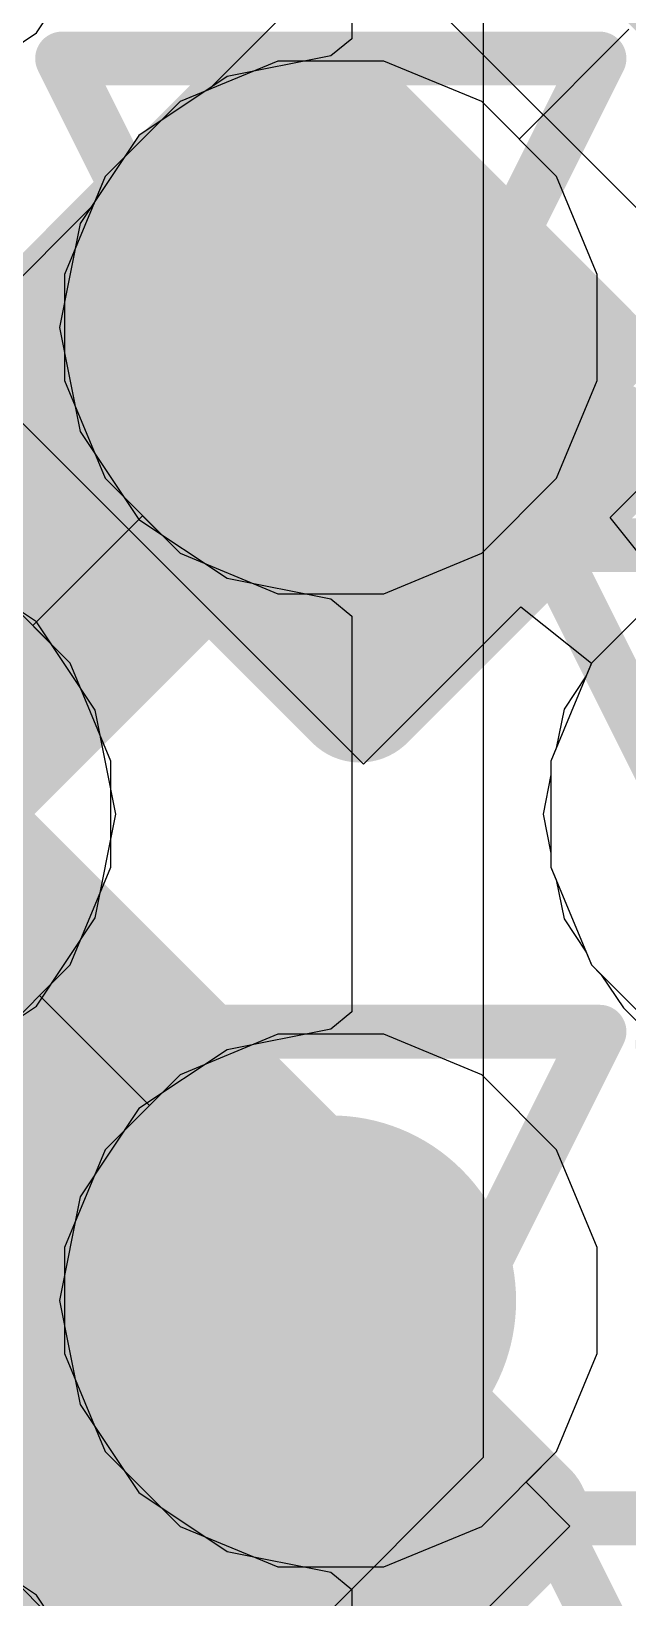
# Model space of a CAD drawing. Header units: inches. Extents: x -6 to 283, y -12 to 154.
# Drawn here: x 54.584 to 55.148, y 9.834 to 11.313 of the extents above; entities that cross this region are included whole.
import ezdxf

# ---------------------------------------------------------------- set-up
doc = ezdxf.new("R2010")
doc.units = ezdxf.units.IN
for name, color, linetype in [('Bottom Layer', 5, 'Continuous'), ('Bottom Overlay', 54, 'Continuous'), ('Bottom Paste', 16, 'Continuous'), ('Bottom Solder', 6, 'Continuous'), ('Drill Drawing', 1, 'Continuous'), ('GND-1', 16, 'Continuous'), ('GND-2', 90, 'Continuous'), ('GND-3', 216, 'Continuous'), ('GND-4', 54, 'Continuous'), ('PWR-1', 156, 'Continuous'), ('PWR-2', 130, 'Continuous'), ('Signal L1', 76, 'Continuous'), ('Signal L2', 6, 'Continuous'), ('Top Layer', 1, 'Continuous'), ('Top Paste', 8, 'Continuous'), ('Top Solder', 216, 'Continuous'), ('Via Holes', 16, 'Continuous')]:
    doc.layers.add(name, color=color, linetype=linetype)

# ---------------------------------------------------------------- blocks, each defined once
blk = doc.blocks.new('BGA_565_15_5_14_4__57')
at = {"layer": 'Top Layer'}
h = blk.add_hatch(color=1, dxfattribs=at)
edge = h.paths.add_edge_path()
edge.add_arc((-1.625, -0.975), 0.125, 0, 360)
h = blk.add_hatch(color=1, dxfattribs=at)
edge = h.paths.add_edge_path()
edge.add_arc((-2.275, -1.625), 0.125, 0, 360)
at = {"layer": 'Top Paste'}
h = blk.add_hatch(color=8, dxfattribs=at)
edge = h.paths.add_edge_path()
edge.add_arc((-1.625, -0.975), 0.125, 0, 360)
h = blk.add_hatch(color=8, dxfattribs=at)
edge = h.paths.add_edge_path()
edge.add_arc((-2.275, -1.625), 0.125, 0, 360)
at = {"layer": 'Top Solder'}
h = blk.add_hatch(color=216, dxfattribs=at)
edge = h.paths.add_edge_path()
edge.add_arc((-1.625, -0.975), 0.175, 0, 360)
h = blk.add_hatch(color=216, dxfattribs=at)
edge = h.paths.add_edge_path()
edge.add_arc((-2.275, -1.625), 0.175, 0, 360)
blk = doc.blocks.new('CAP_0201_B_342')
at = {"layer": 'Bottom Layer'}
for points in [[(-0.45, 0.15), (-0.15, 0.15), (-0.15, -0.15), (-0.45, -0.15)], [(0.15, 0.15), (0.45, 0.15), (0.45, -0.15), (0.15, -0.15)]]:
    blk.add_hatch(color=5, dxfattribs=at).paths.add_polyline_path(points)
at = {"layer": 'Bottom Paste'}
for points in [[(-0.45, 0.15), (-0.15, 0.15), (-0.15, -0.15), (-0.45, -0.15)], [(0.15, 0.15), (0.45, 0.15), (0.45, -0.15), (0.15, -0.15)]]:
    blk.add_hatch(color=16, dxfattribs=at).paths.add_polyline_path(points)
at = {"layer": 'Bottom Solder'}
for points in [[(-0.505, 0.205), (-0.095, 0.205), (-0.095, -0.205), (-0.505, -0.205)], [(0.095, 0.205), (0.505, 0.205), (0.505, -0.205), (0.095, -0.205)]]:
    blk.add_hatch(color=6, dxfattribs=at).paths.add_polyline_path(points)
at = {"layer": 'Bottom Overlay'}
for points in [[(-0.2032, 0.2286, 0.127, 0.127, 0), (-0.5334, 0.2286, 0.127, 0.127, 0)], [(-0.5334, -0.2286, 0.127, 0.127, 0), (-0.5334, 0.2286, 0.127, 0.127, 0)], [(0.5334, 0.2286, 0.127, 0.127, 0), (0.2032, 0.2286, 0.127, 0.127, 0)], [(0.5334, -0.2286, 0.127, 0.127, 0), (0.5334, 0.2286, 0.127, 0.127, 0)], [(-0.2032, -0.2286, 0.127, 0.127, 0), (-0.5334, -0.2286, 0.127, 0.127, 0)], [(0.5334, -0.2286, 0.127, 0.127, 0), (0.2032, -0.2286, 0.127, 0.127, 0)]]:
    blk.add_lwpolyline(points, format="xyseb", dxfattribs=at)
for points in [[(-0.5651, 0.2286, 0.0635, 0.0635, 1), (-0.5016, 0.2286, 0.0635, 0.0635, 1)], [(-0.5651, 0.2286, 0.0635, 0.0635, 1), (-0.5016, 0.2286, 0.0635, 0.0635, 1)], [(-0.2349, 0.2286, 0.0635, 0.0635, 1), (-0.1714, 0.2286, 0.0635, 0.0635, 1)], [(0.1714, 0.2286, 0.0635, 0.0635, 1), (0.2349, 0.2286, 0.0635, 0.0635, 1)], [(0.5016, 0.2286, 0.0635, 0.0635, 1), (0.5651, 0.2286, 0.0635, 0.0635, 1)], [(0.5016, 0.2286, 0.0635, 0.0635, 1), (0.5651, 0.2286, 0.0635, 0.0635, 1)], [(-0.5651, -0.2286, 0.0635, 0.0635, 1), (-0.5016, -0.2286, 0.0635, 0.0635, 1)], [(-0.5651, -0.2286, 0.0635, 0.0635, 1), (-0.5016, -0.2286, 0.0635, 0.0635, 1)], [(-0.2349, -0.2286, 0.0635, 0.0635, 1), (-0.1714, -0.2286, 0.0635, 0.0635, 1)], [(0.1714, -0.2286, 0.0635, 0.0635, 1), (0.2349, -0.2286, 0.0635, 0.0635, 1)], [(0.5016, -0.2286, 0.0635, 0.0635, 1), (0.5651, -0.2286, 0.0635, 0.0635, 1)], [(0.5016, -0.2286, 0.0635, 0.0635, 1), (0.5651, -0.2286, 0.0635, 0.0635, 1)]]:
    blk.add_lwpolyline(points, format="xyseb", close=True, dxfattribs=at)
blk = doc.blocks.new('C___0603_B_380')
at = {"layer": 'Bottom Layer'}
blk.add_hatch(color=5, dxfattribs=at).paths.add_polyline_path([(0.381, -0.4445), (0.381, 0.4445), (1.143, 0.4445), (1.143, -0.4445)])
at = {"layer": 'Bottom Paste'}
blk.add_hatch(color=16, dxfattribs=at).paths.add_polyline_path([(0.381, -0.4445), (0.381, 0.4445), (1.143, 0.4445), (1.143, -0.4445)])
at = {"layer": 'Bottom Solder'}
blk.add_hatch(color=6, dxfattribs=at).paths.add_polyline_path([(0.321, -0.5045), (0.321, 0.5045), (1.203, 0.5045), (1.203, -0.5045)])
at = {"layer": 'Bottom Overlay'}
for points in [[(1.2446, 0.5334, 0.127, 0.127, 0), (1.2446, -0.5334, 0.127, 0.127, 0)], [(0.4572, -0.5334, 0.127, 0.127, 0), (1.2446, -0.5334, 0.127, 0.127, 0)]]:
    blk.add_lwpolyline(points, format="xyseb", dxfattribs=at)
blk.add_lwpolyline([(1.2128, -0.5334, 0.0635, 0.0635, 1), (1.2764, -0.5334, 0.0635, 0.0635, 1)], format="xyseb", close=True, dxfattribs=at)
blk.add_lwpolyline([(1.2128, -0.5334, 0.0635, 0.0635, 1), (1.2764, -0.5334, 0.0635, 0.0635, 1)], format="xyseb", close=True, dxfattribs=at)
blk = doc.blocks.new('CAP_0201_B_396')
at = {"layer": 'Bottom Layer'}
for points in [[(-0.45, 0.15), (-0.15, 0.15), (-0.15, -0.15), (-0.45, -0.15)], [(0.15, 0.15), (0.45, 0.15), (0.45, -0.15), (0.15, -0.15)]]:
    blk.add_hatch(color=5, dxfattribs=at).paths.add_polyline_path(points)
at = {"layer": 'Bottom Paste'}
for points in [[(-0.45, 0.15), (-0.15, 0.15), (-0.15, -0.15), (-0.45, -0.15)], [(0.15, 0.15), (0.45, 0.15), (0.45, -0.15), (0.15, -0.15)]]:
    blk.add_hatch(color=16, dxfattribs=at).paths.add_polyline_path(points)
at = {"layer": 'Bottom Solder'}
for points in [[(-0.505, 0.205), (-0.095, 0.205), (-0.095, -0.205), (-0.505, -0.205)], [(0.095, 0.205), (0.505, 0.205), (0.505, -0.205), (0.095, -0.205)]]:
    blk.add_hatch(color=6, dxfattribs=at).paths.add_polyline_path(points)
at = {"layer": 'Bottom Overlay'}
for points in [[(-0.2032, 0.2286, 0.127, 0.127, 0), (-0.5334, 0.2286, 0.127, 0.127, 0)], [(-0.5334, -0.2286, 0.127, 0.127, 0), (-0.5334, 0.2286, 0.127, 0.127, 0)], [(0.5334, 0.2286, 0.127, 0.127, 0), (0.2032, 0.2286, 0.127, 0.127, 0)], [(0.5334, -0.2286, 0.127, 0.127, 0), (0.5334, 0.2286, 0.127, 0.127, 0)], [(-0.2032, -0.2286, 0.127, 0.127, 0), (-0.5334, -0.2286, 0.127, 0.127, 0)], [(0.5334, -0.2286, 0.127, 0.127, 0), (0.2032, -0.2286, 0.127, 0.127, 0)]]:
    blk.add_lwpolyline(points, format="xyseb", dxfattribs=at)
for points in [[(-0.5651, 0.2286, 0.0635, 0.0635, 1), (-0.5016, 0.2286, 0.0635, 0.0635, 1)], [(-0.5651, 0.2286, 0.0635, 0.0635, 1), (-0.5016, 0.2286, 0.0635, 0.0635, 1)], [(-0.2349, 0.2286, 0.0635, 0.0635, 1), (-0.1714, 0.2286, 0.0635, 0.0635, 1)], [(0.1714, 0.2286, 0.0635, 0.0635, 1), (0.2349, 0.2286, 0.0635, 0.0635, 1)], [(0.5016, 0.2286, 0.0635, 0.0635, 1), (0.5651, 0.2286, 0.0635, 0.0635, 1)], [(0.5016, 0.2286, 0.0635, 0.0635, 1), (0.5651, 0.2286, 0.0635, 0.0635, 1)], [(-0.5651, -0.2286, 0.0635, 0.0635, 1), (-0.5016, -0.2286, 0.0635, 0.0635, 1)], [(-0.5651, -0.2286, 0.0635, 0.0635, 1), (-0.5016, -0.2286, 0.0635, 0.0635, 1)], [(-0.2349, -0.2286, 0.0635, 0.0635, 1), (-0.1714, -0.2286, 0.0635, 0.0635, 1)], [(0.1714, -0.2286, 0.0635, 0.0635, 1), (0.2349, -0.2286, 0.0635, 0.0635, 1)], [(0.5016, -0.2286, 0.0635, 0.0635, 1), (0.5651, -0.2286, 0.0635, 0.0635, 1)], [(0.5016, -0.2286, 0.0635, 0.0635, 1), (0.5651, -0.2286, 0.0635, 0.0635, 1)]]:
    blk.add_lwpolyline(points, format="xyseb", close=True, dxfattribs=at)
blk = doc.blocks.new('CAP_0201_B_397')
at = {"layer": 'Bottom Layer'}
for points in [[(-0.45, 0.15), (-0.15, 0.15), (-0.15, -0.15), (-0.45, -0.15)], [(0.15, 0.15), (0.45, 0.15), (0.45, -0.15), (0.15, -0.15)]]:
    blk.add_hatch(color=5, dxfattribs=at).paths.add_polyline_path(points)
at = {"layer": 'Bottom Paste'}
for points in [[(-0.45, 0.15), (-0.15, 0.15), (-0.15, -0.15), (-0.45, -0.15)], [(0.15, 0.15), (0.45, 0.15), (0.45, -0.15), (0.15, -0.15)]]:
    blk.add_hatch(color=16, dxfattribs=at).paths.add_polyline_path(points)
at = {"layer": 'Bottom Solder'}
for points in [[(-0.505, 0.205), (-0.095, 0.205), (-0.095, -0.205), (-0.505, -0.205)], [(0.095, 0.205), (0.505, 0.205), (0.505, -0.205), (0.095, -0.205)]]:
    blk.add_hatch(color=6, dxfattribs=at).paths.add_polyline_path(points)
at = {"layer": 'Bottom Overlay'}
for points in [[(-0.2032, 0.2286, 0.127, 0.127, 0), (-0.5334, 0.2286, 0.127, 0.127, 0)], [(-0.5334, -0.2286, 0.127, 0.127, 0), (-0.5334, 0.2286, 0.127, 0.127, 0)], [(0.5334, 0.2286, 0.127, 0.127, 0), (0.2032, 0.2286, 0.127, 0.127, 0)], [(0.5334, -0.2286, 0.127, 0.127, 0), (0.5334, 0.2286, 0.127, 0.127, 0)], [(-0.2032, -0.2286, 0.127, 0.127, 0), (-0.5334, -0.2286, 0.127, 0.127, 0)], [(0.5334, -0.2286, 0.127, 0.127, 0), (0.2032, -0.2286, 0.127, 0.127, 0)]]:
    blk.add_lwpolyline(points, format="xyseb", dxfattribs=at)
for points in [[(-0.5651, 0.2286, 0.0635, 0.0635, 1), (-0.5016, 0.2286, 0.0635, 0.0635, 1)], [(-0.5651, 0.2286, 0.0635, 0.0635, 1), (-0.5016, 0.2286, 0.0635, 0.0635, 1)], [(-0.235, 0.2286, 0.0635, 0.0635, 1), (-0.1715, 0.2286, 0.0635, 0.0635, 1)], [(0.1714, 0.2286, 0.0635, 0.0635, 1), (0.2349, 0.2286, 0.0635, 0.0635, 1)], [(0.5016, 0.2286, 0.0635, 0.0635, 1), (0.5651, 0.2286, 0.0635, 0.0635, 1)], [(0.5016, 0.2286, 0.0635, 0.0635, 1), (0.5651, 0.2286, 0.0635, 0.0635, 1)], [(-0.5651, -0.2286, 0.0635, 0.0635, 1), (-0.5016, -0.2286, 0.0635, 0.0635, 1)], [(-0.5651, -0.2286, 0.0635, 0.0635, 1), (-0.5016, -0.2286, 0.0635, 0.0635, 1)], [(-0.235, -0.2286, 0.0635, 0.0635, 1), (-0.1715, -0.2286, 0.0635, 0.0635, 1)], [(0.1714, -0.2286, 0.0635, 0.0635, 1), (0.2349, -0.2286, 0.0635, 0.0635, 1)], [(0.5016, -0.2286, 0.0635, 0.0635, 1), (0.5651, -0.2286, 0.0635, 0.0635, 1)], [(0.5016, -0.2286, 0.0635, 0.0635, 1), (0.5651, -0.2286, 0.0635, 0.0635, 1)]]:
    blk.add_lwpolyline(points, format="xyseb", close=True, dxfattribs=at)

msp = doc.modelspace()

# ---------------------------------------------------------------- hatches: boundary and pattern name
at = {"layer": 'Bottom Layer'}
h = msp.add_hatch(color=5, dxfattribs=at)
edge = h.paths.add_edge_path()
edge.add_arc((54.8674, 11.0337), 0.15, 0, 360)
h = msp.add_hatch(color=5, dxfattribs=at)
edge = h.paths.add_edge_path()
edge.add_arc((54.8674, 10.1145), 0.15, 0, 360)
at = {"layer": 'GND-1'}
h = msp.add_hatch(color=16, dxfattribs=at)
edge = h.paths.add_edge_path()
edge.add_arc((54.8674, 11.0337), 0.15, 0, 360)
h = msp.add_hatch(color=16, dxfattribs=at)
edge = h.paths.add_edge_path()
edge.add_arc((54.8674, 10.1145), 0.15, 0, 360)
at = {"layer": 'GND-2'}
h = msp.add_hatch(color=90, dxfattribs=at)
edge = h.paths.add_edge_path()
edge.add_arc((54.8674, 11.0337), 0.15, 0, 360)
h = msp.add_hatch(color=90, dxfattribs=at)
edge = h.paths.add_edge_path()
edge.add_arc((54.8674, 10.1145), 0.15, 0, 360)
at = {"layer": 'GND-3'}
h = msp.add_hatch(color=216, dxfattribs=at)
edge = h.paths.add_edge_path()
edge.add_arc((54.8674, 11.0337), 0.15, 0, 360)
h = msp.add_hatch(color=216, dxfattribs=at)
edge = h.paths.add_edge_path()
edge.add_arc((54.8674, 10.1145), 0.15, 0, 360)
at = {"layer": 'GND-4'}
h = msp.add_hatch(color=54, dxfattribs=at)
edge = h.paths.add_edge_path()
edge.add_arc((54.8674, 11.0337), 0.15, 0, 360)
h = msp.add_hatch(color=54, dxfattribs=at)
edge = h.paths.add_edge_path()
edge.add_arc((54.8674, 10.1145), 0.15, 0, 360)
at = {"layer": 'PWR-1'}
h = msp.add_hatch(color=156, dxfattribs=at)
edge = h.paths.add_edge_path()
edge.add_arc((54.8674, 11.0337), 0.15, 0, 360)
h = msp.add_hatch(color=156, dxfattribs=at)
edge = h.paths.add_edge_path()
edge.add_arc((54.8674, 10.1145), 0.15, 0, 360)
at = {"layer": 'PWR-2'}
h = msp.add_hatch(color=130, dxfattribs=at)
edge = h.paths.add_edge_path()
edge.add_arc((54.8674, 11.0337), 0.15, 0, 360)
h = msp.add_hatch(color=130, dxfattribs=at)
edge = h.paths.add_edge_path()
edge.add_arc((54.8674, 10.1145), 0.15, 0, 360)
at = {"layer": 'Signal L1'}
h = msp.add_hatch(color=76, dxfattribs=at)
edge = h.paths.add_edge_path()
edge.add_arc((54.8674, 11.0337), 0.15, 0, 360)
h = msp.add_hatch(color=76, dxfattribs=at)
edge = h.paths.add_edge_path()
edge.add_arc((54.8674, 10.1145), 0.15, 0, 360)
at = {"layer": 'Signal L2'}
h = msp.add_hatch(color=6, dxfattribs=at)
edge = h.paths.add_edge_path()
edge.add_arc((54.8674, 11.0337), 0.15, 0, 360)
h = msp.add_hatch(color=6, dxfattribs=at)
edge = h.paths.add_edge_path()
edge.add_arc((54.8674, 10.1145), 0.15, 0, 360)
at = {"layer": 'Top Layer'}
h = msp.add_hatch(color=1, dxfattribs=at)
edge = h.paths.add_edge_path()
edge.add_arc((54.8674, 11.0337), 0.15, 0, 360)
h = msp.add_hatch(color=1, dxfattribs=at)
edge = h.paths.add_edge_path()
edge.add_arc((54.8674, 10.1145), 0.15, 0, 360)
at = {"layer": 'Via Holes'}
h = msp.add_hatch(color=7, dxfattribs=at)
edge = h.paths.add_edge_path()
edge.add_arc((54.8674, 11.0337), 0.075, 0, 360)
h = msp.add_hatch(color=7, dxfattribs=at)
edge = h.paths.add_edge_path()
edge.add_arc((54.8674, 10.1145), 0.075, 0, 360)

# ---------------------------------------------------------------- linework, layer by layer
at = {"layer": 'Bottom Layer'}
for p, q in [((54.8982, 11.4046), (54.7517, 11.2581)), ((55.2899, 11.0128), (54.8982, 11.4046)), ((54.7249, 11.247), (54.6541, 11.1762)), ((54.7517, 11.2581), (54.7249, 11.247)), ((54.6541, 11.1762), (54.643, 11.1494)), ((54.643, 11.1494), (54.5064, 11.0128)), ((54.5064, 11.0128), (54.8982, 10.6211)), ((55.1313, 10.8542), (55.2899, 11.0128)), ((55.1845, 10.7874), (55.1313, 10.8542)), ((54.6211, 10.7166), (54.5503, 10.7874)), ((54.8982, 10.6211), (55.0469, 10.7698)), ((55.0469, 10.7698), (55.1138, 10.7166)), ((54.6594, 10.6241), (54.6211, 10.7166)), ((55.1138, 10.7166), (55.1088, 10.7046)), ((55.1088, 10.7046), (55.0878, 10.6732)), ((55.0878, 10.6732), (55.0805, 10.6362)), ((54.6594, 10.524), (54.6594, 10.6241)), ((55.0805, 10.6362), (55.0755, 10.6241)), ((55.0755, 10.6241), (55.0755, 10.6111)), ((55.0755, 10.6111), (55.0681, 10.5741)), ((55.0681, 10.5741), (55.0755, 10.5371)), ((55.0755, 10.5371), (55.0755, 10.524)), ((54.6211, 10.4316), (54.6594, 10.524)), ((55.0755, 10.524), (55.0805, 10.5119)), ((55.0805, 10.5119), (55.0878, 10.475)), ((55.0878, 10.475), (55.1087, 10.4437)), ((54.5922, 10.4027), (54.6211, 10.4316)), ((55.1087, 10.4437), (55.1138, 10.4316)), ((55.1138, 10.4316), (55.123, 10.4223)), ((55.123, 10.4223), (55.144, 10.391)), ((54.696, 10.2989), (54.5922, 10.4027)), ((55.144, 10.391), (55.1647, 10.3702)), ((54.8174, 10.3661), (54.7249, 10.3278)), ((54.9175, 10.3661), (54.8174, 10.3661)), ((55.01, 10.3278), (54.9175, 10.3661)), ((54.7249, 10.3278), (54.696, 10.2989)), ((55.0807, 10.257), (55.01, 10.3278)), ((55.119, 10.1645), (55.0807, 10.257)), ((55.119, 10.0644), (55.119, 10.1645)), ((55.0807, 9.9719), (55.119, 10.0644)), ((55.0519, 9.9431), (55.0807, 9.9719)), ((55.0933, 9.9016), (55.0519, 9.9431)), ((54.3749, 9.1832), (55.0933, 9.9016))]:
    msp.add_line(p, q, dxfattribs=at)
at = {"layer": 'Drill Drawing'}
for points in [[(54.6134, 11.2877, 0.0508, 0.0508, 0), (55.1214, 11.2877, 0.0508, 0.0508, 0)], [(54.6134, 11.2877, 0.0508, 0.0508, 0), (54.8674, 10.7797, 0.0508, 0.0508, 0)], [(54.8674, 10.7797, 0.0508, 0.0508, 0), (55.1214, 11.2877, 0.0508, 0.0508, 0)], [(54.1538, 10.8281, 0.0508, 0.0508, 0), (54.6618, 10.8281, 0.0508, 0.0508, 0)], [(54.4078, 10.3201, 0.0508, 0.0508, 0), (54.6618, 10.8281, 0.0508, 0.0508, 0)], [(55.0731, 10.8281, 0.0508, 0.0508, 0), (55.5811, 10.8281, 0.0508, 0.0508, 0)], [(55.0731, 10.8281, 0.0508, 0.0508, 0), (55.3271, 10.3201, 0.0508, 0.0508, 0)], [(54.6134, 10.3685, 0.0508, 0.0508, 0), (55.1214, 10.3685, 0.0508, 0.0508, 0)], [(54.6134, 10.3685, 0.0508, 0.0508, 0), (54.8674, 9.8605, 0.0508, 0.0508, 0)], [(54.8674, 9.8605, 0.0508, 0.0508, 0), (55.1214, 10.3685, 0.0508, 0.0508, 0)], [(54.1538, 9.9088, 0.0508, 0.0508, 0), (54.6618, 9.9088, 0.0508, 0.0508, 0)], [(54.4078, 9.4008, 0.0508, 0.0508, 0), (54.6618, 9.9088, 0.0508, 0.0508, 0)], [(55.0731, 9.9088, 0.0508, 0.0508, 0), (55.5811, 9.9088, 0.0508, 0.0508, 0)], [(55.0731, 9.9088, 0.0508, 0.0508, 0), (55.3271, 9.4008, 0.0508, 0.0508, 0)]]:
    msp.add_lwpolyline(points, format="xyseb", dxfattribs=at)
for points in [[(54.6007, 11.2877, 0.0254, 0.0254, 1), (54.6261, 11.2877, 0.0254, 0.0254, 1)], [(54.6007, 11.2877, 0.0254, 0.0254, 1), (54.6261, 11.2877, 0.0254, 0.0254, 1)], [(55.1087, 11.2877, 0.0254, 0.0254, 1), (55.1341, 11.2877, 0.0254, 0.0254, 1)], [(55.1087, 11.2877, 0.0254, 0.0254, 1), (55.1341, 11.2877, 0.0254, 0.0254, 1)], [(54.6491, 10.8281, 0.0254, 0.0254, 1), (54.6745, 10.8281, 0.0254, 0.0254, 1)], [(54.6491, 10.8281, 0.0254, 0.0254, 1), (54.6745, 10.8281, 0.0254, 0.0254, 1)], [(55.0604, 10.8281, 0.0254, 0.0254, 1), (55.0858, 10.8281, 0.0254, 0.0254, 1)], [(55.0604, 10.8281, 0.0254, 0.0254, 1), (55.0858, 10.8281, 0.0254, 0.0254, 1)], [(54.8547, 10.7797, 0.0254, 0.0254, 1), (54.8801, 10.7797, 0.0254, 0.0254, 1)], [(54.8547, 10.7797, 0.0254, 0.0254, 1), (54.8801, 10.7797, 0.0254, 0.0254, 1)], [(54.6007, 10.3685, 0.0254, 0.0254, 1), (54.6261, 10.3685, 0.0254, 0.0254, 1)], [(54.6007, 10.3685, 0.0254, 0.0254, 1), (54.6261, 10.3685, 0.0254, 0.0254, 1)], [(55.1087, 10.3685, 0.0254, 0.0254, 1), (55.1341, 10.3685, 0.0254, 0.0254, 1)], [(55.1087, 10.3685, 0.0254, 0.0254, 1), (55.1341, 10.3685, 0.0254, 0.0254, 1)], [(54.6491, 9.9088, 0.0254, 0.0254, 1), (54.6745, 9.9088, 0.0254, 0.0254, 1)], [(54.6491, 9.9088, 0.0254, 0.0254, 1), (54.6745, 9.9088, 0.0254, 0.0254, 1)], [(55.0604, 9.9088, 0.0254, 0.0254, 1), (55.0858, 9.9088, 0.0254, 0.0254, 1)], [(55.0604, 9.9088, 0.0254, 0.0254, 1), (55.0858, 9.9088, 0.0254, 0.0254, 1)], [(54.8547, 9.8605, 0.0254, 0.0254, 1), (54.8801, 9.8605, 0.0254, 0.0254, 1)], [(54.8547, 9.8605, 0.0254, 0.0254, 1), (54.8801, 9.8605, 0.0254, 0.0254, 1)]]:
    msp.add_lwpolyline(points, format="xyseb", close=True, dxfattribs=at)
at = {"layer": 'GND-1'}
for p, q in [((54.8174, 11.2853), (54.7249, 11.247)), ((54.9175, 11.2853), (54.8174, 11.2853)), ((55.01, 11.247), (54.9175, 11.2853)), ((54.7249, 11.247), (54.6541, 11.1762)), ((55.0807, 11.1762), (55.01, 11.247)), ((54.6541, 11.1762), (54.6158, 11.0837)), ((55.119, 11.0837), (55.0807, 11.1762)), ((54.6158, 11.0837), (54.6158, 10.9837)), ((55.119, 10.9837), (55.119, 11.0837)), ((54.6158, 10.9837), (54.6541, 10.8912)), ((55.0807, 10.8912), (55.119, 10.9837)), ((54.6541, 10.8912), (54.7249, 10.8204)), ((55.01, 10.8204), (55.0807, 10.8912)), ((54.7249, 10.8204), (54.8174, 10.7821)), ((54.9175, 10.7821), (55.01, 10.8204)), ((54.6211, 10.7166), (54.5503, 10.7874)), ((55.1845, 10.7874), (55.1138, 10.7166)), ((54.8174, 10.7821), (54.9175, 10.7821)), ((54.6594, 10.6241), (54.6211, 10.7166)), ((55.1138, 10.7166), (55.0755, 10.6241)), ((54.6594, 10.524), (54.6594, 10.6241)), ((55.0755, 10.6241), (55.0755, 10.524)), ((54.6211, 10.4316), (54.6594, 10.524)), ((55.0755, 10.524), (55.1138, 10.4316)), ((54.5503, 10.3608), (54.6211, 10.4316)), ((55.1138, 10.4316), (55.1845, 10.3608)), ((54.8174, 10.3661), (54.7249, 10.3278)), ((54.9175, 10.3661), (54.8174, 10.3661)), ((55.01, 10.3278), (54.9175, 10.3661)), ((54.7249, 10.3278), (54.6541, 10.257)), ((55.0807, 10.257), (55.01, 10.3278)), ((54.6541, 10.257), (54.6158, 10.1645)), ((55.119, 10.1645), (55.0807, 10.257)), ((54.6158, 10.1645), (54.6158, 10.0644)), ((55.119, 10.0644), (55.119, 10.1645)), ((54.6158, 10.0644), (54.6541, 9.9719)), ((55.0807, 9.9719), (55.119, 10.0644)), ((54.6541, 9.9719), (54.7249, 9.9012)), ((55.01, 9.9012), (55.0807, 9.9719)), ((54.7249, 9.9012), (54.8174, 9.8629)), ((54.9175, 9.8629), (55.01, 9.9012)), ((54.6211, 9.7974), (54.5503, 9.8681)), ((54.8174, 9.8629), (54.9175, 9.8629))]:
    msp.add_line(p, q, dxfattribs=at)
at = {"layer": 'GND-2'}
for p, q in [((54.8174, 11.2853), (54.7249, 11.247)), ((54.9175, 11.2853), (54.8174, 11.2853)), ((55.01, 11.247), (54.9175, 11.2853)), ((54.7249, 11.247), (54.6541, 11.1762)), ((55.0807, 11.1762), (55.01, 11.247)), ((54.6541, 11.1762), (54.6158, 11.0837)), ((55.119, 11.0837), (55.0807, 11.1762)), ((54.6158, 11.0837), (54.6158, 10.9837)), ((55.119, 10.9837), (55.119, 11.0837)), ((54.6158, 10.9837), (54.6541, 10.8912)), ((55.0807, 10.8912), (55.119, 10.9837)), ((54.6541, 10.8912), (54.7249, 10.8204)), ((55.01, 10.8204), (55.0807, 10.8912)), ((54.7249, 10.8204), (54.8174, 10.7821)), ((54.9175, 10.7821), (55.01, 10.8204)), ((54.6211, 10.7166), (54.5503, 10.7874)), ((55.1845, 10.7874), (55.1138, 10.7166)), ((54.8174, 10.7821), (54.9175, 10.7821)), ((54.6594, 10.6241), (54.6211, 10.7166)), ((55.1138, 10.7166), (55.0755, 10.6241)), ((54.6594, 10.524), (54.6594, 10.6241)), ((55.0755, 10.6241), (55.0755, 10.524)), ((54.6211, 10.4316), (54.6594, 10.524)), ((55.0755, 10.524), (55.1138, 10.4316)), ((54.5503, 10.3608), (54.6211, 10.4316)), ((55.1138, 10.4316), (55.1845, 10.3608)), ((54.8174, 10.3661), (54.7249, 10.3278)), ((54.9175, 10.3661), (54.8174, 10.3661)), ((55.01, 10.3278), (54.9175, 10.3661)), ((54.7249, 10.3278), (54.6541, 10.257)), ((55.0807, 10.257), (55.01, 10.3278)), ((54.6541, 10.257), (54.6158, 10.1645)), ((55.119, 10.1645), (55.0807, 10.257)), ((54.6158, 10.1645), (54.6158, 10.0644)), ((55.119, 10.0644), (55.119, 10.1645)), ((54.6158, 10.0644), (54.6541, 9.9719)), ((55.0807, 9.9719), (55.119, 10.0644)), ((54.6541, 9.9719), (54.7249, 9.9012)), ((55.01, 9.9012), (55.0807, 9.9719)), ((54.7249, 9.9012), (54.8174, 9.8629)), ((54.9175, 9.8629), (55.01, 9.9012)), ((54.6211, 9.7974), (54.5503, 9.8681)), ((54.8174, 9.8629), (54.9175, 9.8629))]:
    msp.add_line(p, q, dxfattribs=at)
at = {"layer": 'GND-3'}
for p, q in [((54.8174, 11.2853), (54.7249, 11.247)), ((54.9175, 11.2853), (54.8174, 11.2853)), ((55.01, 11.247), (54.9175, 11.2853)), ((54.7249, 11.247), (54.6541, 11.1762)), ((55.0807, 11.1762), (55.01, 11.247)), ((54.6541, 11.1762), (54.6158, 11.0837)), ((55.119, 11.0837), (55.0807, 11.1762)), ((54.6158, 11.0837), (54.6158, 10.9837)), ((55.119, 10.9837), (55.119, 11.0837)), ((54.6158, 10.9837), (54.6541, 10.8912)), ((55.0807, 10.8912), (55.119, 10.9837)), ((54.6541, 10.8912), (54.7249, 10.8204)), ((55.01, 10.8204), (55.0807, 10.8912)), ((54.7249, 10.8204), (54.8174, 10.7821)), ((54.9175, 10.7821), (55.01, 10.8204)), ((54.6211, 10.7166), (54.5503, 10.7874)), ((55.1845, 10.7874), (55.1138, 10.7166)), ((54.8174, 10.7821), (54.9175, 10.7821)), ((54.6594, 10.6241), (54.6211, 10.7166)), ((55.1138, 10.7166), (55.0755, 10.6241)), ((54.6594, 10.524), (54.6594, 10.6241)), ((55.0755, 10.6241), (55.0755, 10.524)), ((54.6211, 10.4316), (54.6594, 10.524)), ((55.0755, 10.524), (55.1138, 10.4316)), ((54.5503, 10.3608), (54.6211, 10.4316)), ((55.1138, 10.4316), (55.1845, 10.3608)), ((54.8174, 10.3661), (54.7249, 10.3278)), ((54.9175, 10.3661), (54.8174, 10.3661)), ((55.01, 10.3278), (54.9175, 10.3661)), ((54.7249, 10.3278), (54.6541, 10.257)), ((55.0807, 10.257), (55.01, 10.3278)), ((54.6541, 10.257), (54.6158, 10.1645)), ((55.119, 10.1645), (55.0807, 10.257)), ((54.6158, 10.1645), (54.6158, 10.0644)), ((55.119, 10.0644), (55.119, 10.1645)), ((54.6158, 10.0644), (54.6541, 9.9719)), ((55.0807, 9.9719), (55.119, 10.0644)), ((54.6541, 9.9719), (54.7249, 9.9012)), ((55.01, 9.9012), (55.0807, 9.9719)), ((54.7249, 9.9012), (54.8174, 9.8629)), ((54.9175, 9.8629), (55.01, 9.9012)), ((54.6211, 9.7974), (54.5503, 9.8681)), ((54.8174, 9.8629), (54.9175, 9.8629))]:
    msp.add_line(p, q, dxfattribs=at)
at = {"layer": 'GND-4'}
for p, q in [((54.8174, 11.2853), (54.7249, 11.247)), ((54.9175, 11.2853), (54.8174, 11.2853)), ((55.01, 11.247), (54.9175, 11.2853)), ((54.7249, 11.247), (54.6541, 11.1762)), ((55.0807, 11.1762), (55.01, 11.247)), ((54.6541, 11.1762), (54.6158, 11.0837)), ((55.119, 11.0837), (55.0807, 11.1762)), ((54.6158, 11.0837), (54.6158, 10.9837)), ((55.119, 10.9837), (55.119, 11.0837)), ((54.6158, 10.9837), (54.6541, 10.8912)), ((55.0807, 10.8912), (55.119, 10.9837)), ((54.6541, 10.8912), (54.7249, 10.8204)), ((55.01, 10.8204), (55.0807, 10.8912)), ((54.7249, 10.8204), (54.8174, 10.7821)), ((54.9175, 10.7821), (55.01, 10.8204)), ((54.6211, 10.7166), (54.5503, 10.7874)), ((55.1845, 10.7874), (55.1138, 10.7166)), ((54.8174, 10.7821), (54.9175, 10.7821)), ((54.6594, 10.6241), (54.6211, 10.7166)), ((55.1138, 10.7166), (55.0755, 10.6241)), ((54.6594, 10.524), (54.6594, 10.6241)), ((55.0755, 10.6241), (55.0755, 10.524)), ((54.6211, 10.4316), (54.6594, 10.524)), ((55.0755, 10.524), (55.1138, 10.4316)), ((54.5503, 10.3608), (54.6211, 10.4316)), ((55.1138, 10.4316), (55.1845, 10.3608)), ((54.8174, 10.3661), (54.7249, 10.3278)), ((54.9175, 10.3661), (54.8174, 10.3661)), ((55.01, 10.3278), (54.9175, 10.3661)), ((54.7249, 10.3278), (54.6541, 10.257)), ((55.0807, 10.257), (55.01, 10.3278)), ((54.6541, 10.257), (54.6158, 10.1645)), ((55.119, 10.1645), (55.0807, 10.257)), ((54.6158, 10.1645), (54.6158, 10.0644)), ((55.119, 10.0644), (55.119, 10.1645)), ((54.6158, 10.0644), (54.6541, 9.9719)), ((55.0807, 9.9719), (55.119, 10.0644)), ((54.6541, 9.9719), (54.7249, 9.9012)), ((55.01, 9.9012), (55.0807, 9.9719)), ((54.7249, 9.9012), (54.8174, 9.8629)), ((54.9175, 9.8629), (55.01, 9.9012)), ((54.6211, 9.7974), (54.5503, 9.8681)), ((54.8174, 9.8629), (54.9175, 9.8629))]:
    msp.add_line(p, q, dxfattribs=at)
at = {"layer": 'PWR-1'}
for p, q in [((55.0115, 11.6055), (55.0115, 9.9664)), ((54.5892, 11.3119), (54.6448, 11.3952)), ((54.506, 11.2563), (54.5892, 11.3119)), ((55.0115, 9.9664), (54.3186, 9.2736))]:
    msp.add_line(p, q, dxfattribs=at)
at = {"layer": 'PWR-2'}
for p, q in [((54.8872, 11.6802), (54.8872, 11.3064)), ((54.5892, 11.3119), (54.6448, 11.3952)), ((54.506, 11.2563), (54.5892, 11.3119)), ((54.8872, 11.3064), (54.8674, 11.2902)), ((54.8674, 11.2902), (54.7693, 11.2707)), ((54.7693, 11.2707), (54.686, 11.2151)), ((54.686, 11.2151), (54.6304, 11.1319)), ((54.6304, 11.1319), (54.6109, 11.0337)), ((54.6109, 11.0337), (54.6304, 10.9355)), ((54.6304, 10.9355), (54.686, 10.8523)), ((54.686, 10.8523), (54.7693, 10.7967)), ((54.5892, 10.7555), (54.506, 10.8111)), ((54.7693, 10.7967), (54.8674, 10.7772)), ((54.8674, 10.7772), (54.8872, 10.761)), ((54.8872, 10.761), (54.8872, 10.3872)), ((54.6448, 10.6722), (54.5892, 10.7555)), ((54.6643, 10.5741), (54.6448, 10.6722)), ((54.6448, 10.4759), (54.6643, 10.5741)), ((54.5892, 10.3927), (54.6448, 10.4759)), ((54.506, 10.3371), (54.5892, 10.3927)), ((54.8872, 10.3872), (54.8674, 10.371)), ((54.8674, 10.371), (54.7693, 10.3515)), ((54.7693, 10.3515), (54.686, 10.2959)), ((54.686, 10.2959), (54.6304, 10.2126)), ((54.6304, 10.2126), (54.6109, 10.1145)), ((54.6109, 10.1145), (54.6304, 10.0163)), ((54.6304, 10.0163), (54.686, 9.9331)), ((54.686, 9.9331), (54.7693, 9.8775)), ((54.5892, 9.8362), (54.506, 9.8918)), ((54.7693, 9.8775), (54.8674, 9.8579)), ((54.8674, 9.8579), (54.8872, 9.8417)), ((54.8872, 9.8417), (54.8872, 9.468)), ((54.6448, 9.753), (54.5892, 9.8362))]:
    msp.add_line(p, q, dxfattribs=at)
at = {"layer": 'Signal L2'}
for p, q in [((55.0453, 11.2116), (55.1491, 11.3154)), ((55.0807, 11.1762), (55.0453, 11.2116)), ((55.119, 11.0837), (55.0807, 11.1762)), ((55.119, 10.9837), (55.119, 11.0837)), ((55.0807, 10.8912), (55.119, 10.9837)), ((55.01, 10.8204), (55.0807, 10.8912)), ((54.5857, 10.752), (54.6895, 10.8558)), ((54.6895, 10.8558), (54.7249, 10.8204)), ((54.7249, 10.8204), (54.8174, 10.7821)), ((54.9175, 10.7821), (55.01, 10.8204)), ((55.1845, 10.7874), (55.1138, 10.7166)), ((54.8174, 10.7821), (54.9175, 10.7821)), ((54.6211, 10.7166), (54.5857, 10.752)), ((54.6594, 10.6241), (54.6211, 10.7166)), ((55.1138, 10.7166), (55.0755, 10.6241)), ((54.6594, 10.524), (54.6594, 10.6241)), ((55.0755, 10.6241), (55.0755, 10.524)), ((54.6211, 10.4316), (54.6594, 10.524)), ((55.0755, 10.524), (55.1138, 10.4316)), ((54.5503, 10.3608), (54.6211, 10.4316)), ((55.1138, 10.4316), (55.1845, 10.3608)), ((54.8174, 10.3661), (54.7249, 10.3278)), ((54.9175, 10.3661), (54.8174, 10.3661)), ((55.01, 10.3278), (54.9175, 10.3661)), ((54.7249, 10.3278), (54.6541, 10.257)), ((55.0807, 10.257), (55.01, 10.3278)), ((54.6541, 10.257), (54.6158, 10.1645)), ((55.119, 10.1645), (55.0807, 10.257)), ((54.6158, 10.1645), (54.6158, 10.0644)), ((55.119, 10.0644), (55.119, 10.1645)), ((54.6158, 10.0644), (54.6541, 9.9719)), ((55.0807, 9.9719), (55.119, 10.0644)), ((54.6541, 9.9719), (54.7249, 9.9012)), ((55.01, 9.9012), (55.0807, 9.9719)), ((54.7249, 9.9012), (54.8174, 9.8629)), ((54.9175, 9.8629), (55.01, 9.9012)), ((54.6211, 9.7974), (54.5503, 9.8681)), ((54.8174, 9.8629), (54.9175, 9.8629))]:
    msp.add_line(p, q, dxfattribs=at)
at = {"layer": 'Top Layer'}
for points in [[(54.4078, 10.5741, 0.254, 0.254, 0), (54.8674, 11.0337, 0.254, 0.254, 0)], [(54.4078, 10.5741, 0.254, 0.254, 0), (54.8674, 10.1145, 0.254, 0.254, 0)], [(54.4078, 9.6548, 0.254, 0.254, 0), (54.8674, 10.1145, 0.254, 0.254, 0)]]:
    msp.add_lwpolyline(points, format="xyseb", dxfattribs=at)
for points in [[(54.8039, 11.0337, 0.127, 0.127, 1), (54.9309, 11.0337, 0.127, 0.127, 1)], [(54.8039, 10.1145, 0.127, 0.127, 1), (54.9309, 10.1145, 0.127, 0.127, 1)], [(54.8039, 10.1145, 0.127, 0.127, 1), (54.9309, 10.1145, 0.127, 0.127, 1)]]:
    msp.add_lwpolyline(points, format="xyseb", close=True, dxfattribs=at)

# ---------------------------------------------------------------- block references
for name, p, rotation in [('BGA_565_15_5_14_4__57', (54.4079, 8.2759), 225), ('CAP_0201_B_342', (54.1183, 11.3645), 225), ('CAP_0201_B_396', (55.1103, 11.225), 225), ('CAP_0201_B_397', (55.7578, 10.5715), 225), ('C___0603_B_380', (53.7912, 9.4077), 45)]:
    msp.add_blockref(name, p, dxfattribs=dict(rotation=rotation))

doc.saveas('drawing.dxf')
